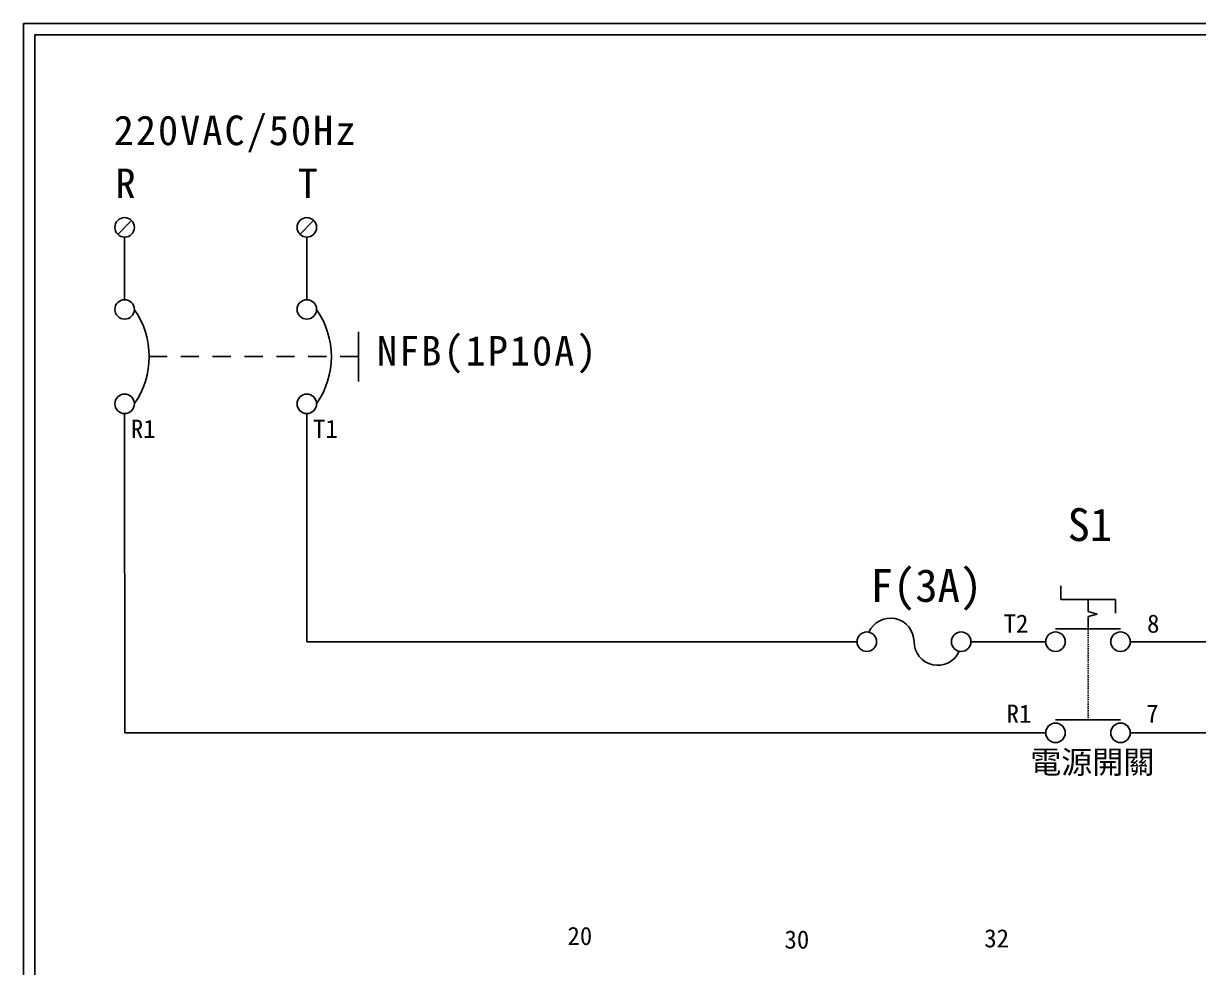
# Model space of a CAD drawing. Extents: x 10 to 297, y 3 to 207.
# Drawn here: x 10 to 139, y 103.4 to 207 of the extents above; entities that cross this region are included whole.
import ezdxf

# ---------------------------------------------------------------- set-up
doc = ezdxf.new("R2010")
doc.units = 0
doc.linetypes.add('DASHED', pattern=[0.2, 0.1, -0.1])
doc.linetypes.add('HIDDEN9', pattern=[3.5, 2, -1.5])
doc.layers.get('0').update_dxf_attribs({"linetype": 'CONTINUOUS'})
for name, color, linetype in [('7', 7, 'CONTINUOUS'), ('圖框層', 7, 'CONTINUOUS'), ('標尺寸層', 3, 'CONTINUOUS')]:
    doc.layers.add(name, color=color, linetype=linetype)
doc.styles.add('CNS', font='romanc.shx', dxfattribs={"bigfont": 'chineset.shx'})
doc.styles.add('STSL', font='kaiu.ttf')
doc.styles.add('標楷體', font='kaiu.ttf')

# ---------------------------------------------------------------- blocks, each defined once
blk = doc.blocks.new('FUSE')
at = {"color": 7}
for p, q in [((0, 0), (2.14, 0)), ((14.64, 0), (16.78, 0))]:
    blk.add_line(p, q, dxfattribs=at)
for centre in [(3.21, 0), (13.56, 0)]:
    blk.add_circle(centre, 1.07)
for centre, start, end in [((5.8, 0), 0, 156.116), ((10.98, 0), 180, 336.116)]:
    blk.add_arc(centre, 2.59, start, end, dxfattribs=at)

msp = doc.modelspace()

# ---------------------------------------------------------------- linework, layer by layer
for p, q in [((21.85, 185.35), (20.34, 183.83)), ((41.85, 185.35), (40.34, 183.83)), ((21.1, 164.1), (21.12, 129.12)), ((41.1, 164.1), (41.11, 139.12)), ((123.85, 143.77), (123.85, 145.27)), ((126.85, 143.77), (123.85, 143.77)), ((126.85, 143.77), (129.85, 143.77)), ((129.85, 143.77), (129.85, 142.27)), ((127.85, 142.16), (126.85, 142.43)), ((127.85, 142.16), (126.85, 141.89)), ((101.5, 139.12), (41.11, 139.12)), ((113.99, 139.12), (122.2, 139.12)), ((116.14, 139.12), (122.2, 139.12)), ((131.49, 139.12), (292.46, 139.12)), ((122.2, 129.12), (21.12, 129.12))]:
    msp.add_line(p, q)
at = {"color": 7, "linetype": 'HIDDEN9'}
msp.add_line((46.76, 170.41), (23.79, 170.41), dxfattribs=at)
for centre in [(21.1, 184.59), (41.1, 184.59), (21.1, 175.59), (41.1, 175.59), (21.1, 165.23), (41.1, 165.23)]:
    msp.add_circle(centre, 1.07)
at = {"color": 7}
for centre in [(14.74, 170.41), (34.74, 170.41)]:
    msp.add_arc(centre, 9.05, 325.1286, 34.8714, dxfattribs=at)
at = {"layer": '7'}
for p, q in [((126.85, 142.43), (126.85, 143.77)), ((126.85, 140.55), (126.85, 141.89)), ((123.28, 140.55), (130.42, 140.55)), ((123.28, 130.55), (130.42, 130.55))]:
    msp.add_line(p, q, dxfattribs=at)
at = {"layer": '7', "linetype": 'DASHED'}
msp.add_line((126.85, 130.55), (126.85, 140.55), dxfattribs=at)
at = {"layer": '7'}
for centre in [(123.28, 139.12), (130.42, 139.12), (123.28, 129.12), (130.42, 129.12)]:
    msp.add_circle(centre, 1.07, dxfattribs=at)
at = {"layer": '圖框層', "color": 7}
for p, q in [((297, 206.97), (10, 206.97)), ((10, 3), (10, 206.97)), ((295.75, 205.72), (11.25, 205.72)), ((11.25, 4.25), (11.25, 205.72))]:
    msp.add_line(p, q, dxfattribs=at)
at = {"layer": '標尺寸層', "color": 7}
for p, q in [((21.1, 183.52), (21.1, 176.66)), ((41.1, 183.52), (41.1, 176.66)), ((46.76, 173.14), (46.76, 167.68)), ((21.1, 164.16), (21.1, 164.1)), ((41.1, 164.16), (41.1, 164.1)), ((131.49, 129.12), (140.24, 129.12))]:
    msp.add_line(p, q, dxfattribs=at)

# ---------------------------------------------------------------- block references
at = {"color": 7}
msp.add_blockref('FUSE', (99.36, 139.12), dxfattribs=at)

# ---------------------------------------------------------------- texts
at = {"color": 0, "char_height": 3.25, "style": '標楷體'}
for s, insert, width, attachment_point in [('\\pt6.5;{\\T1.1;220VAC/50Hz}', (19.9, 196.87), 35.213, 1), ('\\pt6.5;{\\T1.1;R}', (20.1, 191.05), 2, 1), ('\\pt6.5;{\\T1.1;T}', (40.1, 191.05), 2, 1), ('\\pt6.5;{\\T1.1;NFB(1P10A)}', (60.96, 172.68), 24.6072, 2)]:
    msp.add_mtext(s, dxfattribs=dict(at, insert=insert, width=width, attachment_point=attachment_point))
at = {"layer": '圖框層', "color": 4, "style": 'STSL'}
for s, height, p in [('R1', 2, (21.78, 161.49)), ('T1', 2, (41.78, 161.49)), ('S1', 3.6, (124.61, 150.17)), ('F(3A)', 3.6, (102.99, 143.49)), ('T2', 2, (117.58, 140.11)), ('8', 2, (133.33, 140.11)), ('R1', 2, (117.91, 130.22)), ('7', 2, (133.23, 130.22)), ('20', 2, (69.71, 105.83)), ('30', 2, (93.53, 105.44)), ('32', 2, (115.46, 105.57))]:
    msp.add_text(s, height=height, dxfattribs=at).set_placement(p)
at = {"layer": '標尺寸層', "color": 7, "insert": (120.5, 127.16), "char_height": 2.5, "width": 14.0847, "attachment_point": 1, "style": 'CNS'}
msp.add_mtext('{\\fDFKai-SB|b0|i0|c136|p65;電源開關}', dxfattribs=at)

doc.saveas('drawing.dxf')
